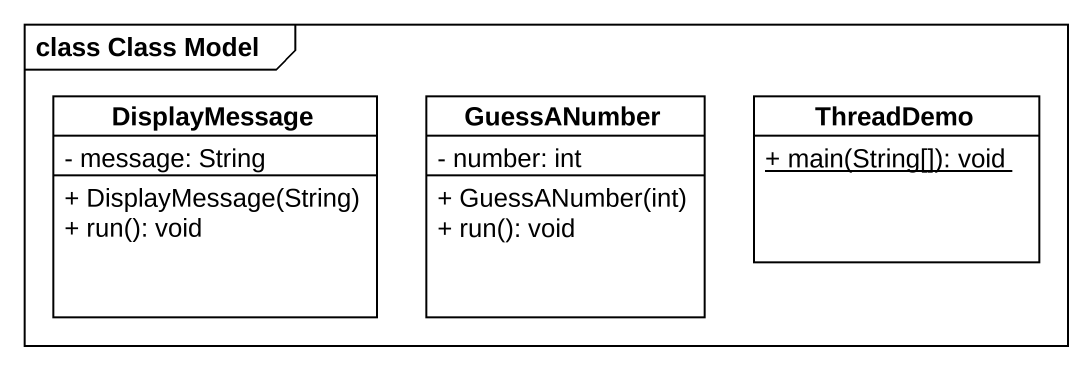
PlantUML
@startuml
mainframe class Class Model
hide circle
hide empty members
skinparam classAttributeIconSize 0
class DisplayMessage {
  - message: String
  + DisplayMessage(String)
  + run(): void
}
class GuessANumber {
  - number: int
  + GuessANumber(int)
  + run(): void
}
class ThreadDemo {
  {static} + main(String[]): void
}
@enduml
